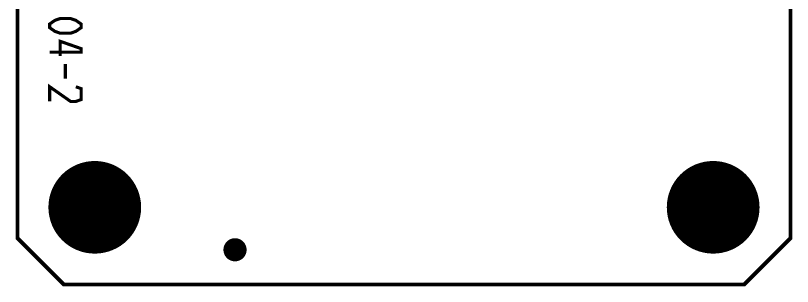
# Model space of a CAD drawing. Extents: x -7 to 310, y -94 to 128.
# Drawn here: x 164.6 to 214.9, y -8.9 to 8.7 of the extents above; entities that cross this region are included whole.
import ezdxf

# ---------------------------------------------------------------- set-up
doc = ezdxf.new("R2010")
doc.units = 0
doc.header["$MEASUREMENT"] = 0
doc.layers.get('0').update_dxf_attribs({"linetype": 'CONTINUOUS'})
for name, color, linetype in [('22-304-2_DRL', 1, 'CONTINUOUS'), ('22-304-2_SMB', 254, 'CONTINUOUS'), ('22-304-2_SSB', 1, 'CONTINUOUS'), ('THRUHOLE_TAP', 7, 'CONTINUOUS')]:
    doc.layers.add(name, color=color, linetype=linetype)

# ---------------------------------------------------------------- blocks, each defined once
blk = doc.blocks.new('ROUND_83')
at = {"const_width": 1.6002}
blk.add_lwpolyline([(-0.8001, 0, 1), (0.8001, 0, 1)], format="xyb", close=True, dxfattribs=at)
blk = doc.blocks.new('ROUND_1')
at = {"const_width": 2.99974}
blk.add_lwpolyline([(-1.49987, 0, 1), (1.49987, 0, 1)], format="xyb", close=True, dxfattribs=at)
blk = doc.blocks.new('ROUND_21')
at = {"const_width": 0.7493}
blk.add_lwpolyline([(-0.37465, 0, 1), (0.37465, 0, 1)], format="xyb", close=True, dxfattribs=at)

msp = doc.modelspace()

# ---------------------------------------------------------------- linework, layer by layer
at = {"layer": '22-304-2_DRL', "const_width": 0.254}
msp.add_lwpolyline([(214.762, 51.27), (214.762, -5.73), (211.763, -8.729), (167.762, -8.729), (164.762, -5.73), (164.762, 83.272)], dxfattribs=at)
at = {"layer": '22-304-2_SSB', "const_width": 0.203}
for points in [[(166.843, 8.144), (167.181, 8.38), (167.521, 8.499), (168.197, 8.499), (168.537, 8.38), (168.875, 8.144), (168.875, 7.905), (168.537, 7.669), (168.197, 7.549), (167.521, 7.549), (167.181, 7.669), (166.843, 7.905), (166.843, 8.144)], [(167.521, 6.076), (167.521, 7.026), (168.875, 6.551), (168.875, 6.315), (166.843, 6.315)], [(167.859, 4.603), (167.859, 5.553)], [(166.843, 3.13), (166.843, 4.08), (168.197, 3.13), (168.537, 3.13), (168.875, 3.249), (168.875, 3.96), (168.537, 4.08)]]:
    msp.add_lwpolyline(points, dxfattribs=at)

# ---------------------------------------------------------------- block references
at = {"layer": '22-304-2_DRL', "xscale": -1}
for p in [(169.761, -3.728), (209.761, -3.728)]:
    msp.add_blockref('ROUND_83', p, dxfattribs=at)
at = {"layer": '22-304-2_SMB', "xscale": -1}
for name, p in [('ROUND_1', (169.761, -3.728)), ('ROUND_1', (209.761, -3.728)), ('ROUND_21', (178.832, -6.479))]:
    msp.add_blockref(name, p, dxfattribs=at)
at = {"layer": 'THRUHOLE_TAP', "xscale": -1}
for p in [(169.761, -3.728), (209.761, -3.728)]:
    msp.add_blockref('ROUND_83', p, dxfattribs=at)

doc.saveas('drawing.dxf')
